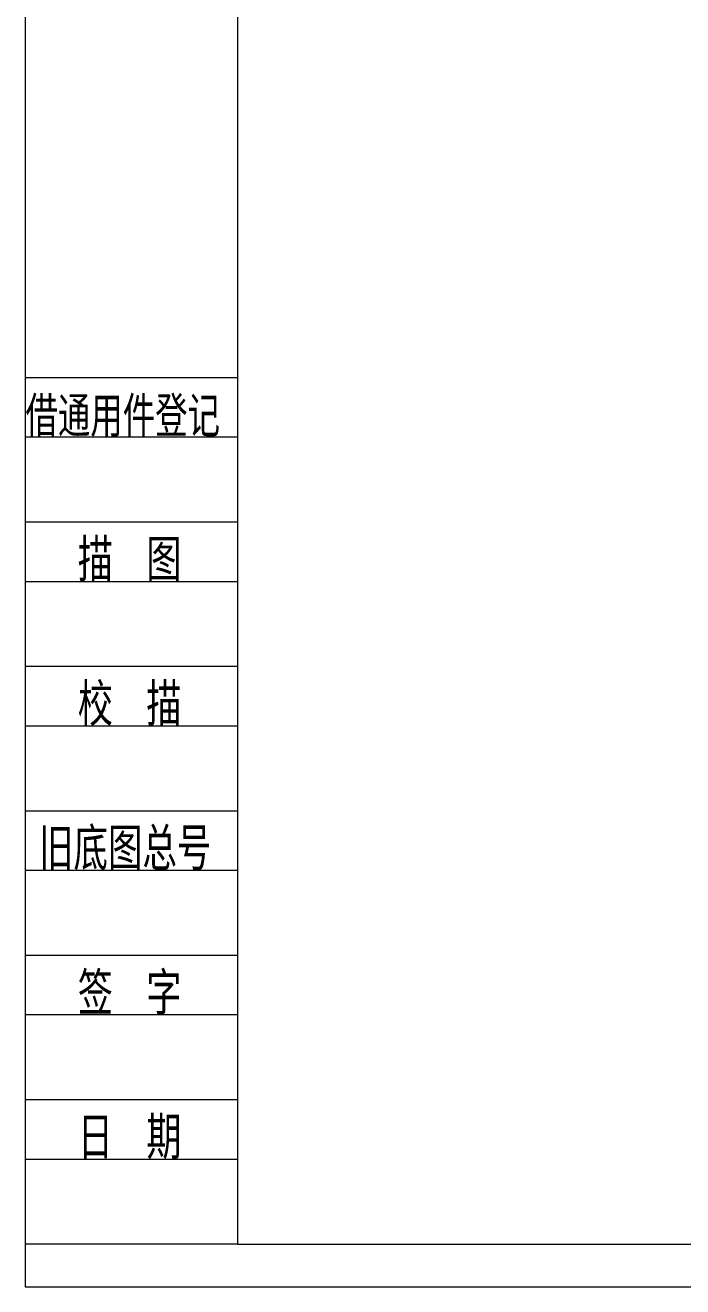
# Model space of a CAD drawing. Header units: millimetres. Extents: x 0 to 420, y 0 to 297.
# Drawn here: x 0 to 77.4, y 0 to 148.5 of the extents above; entities that cross this region are included whole.
import ezdxf

# ---------------------------------------------------------------- set-up
doc = ezdxf.new("R2010")
doc.units = ezdxf.units.MM
doc.layers.add('170', color=7, linetype='Continuous', true_color=0xffffff)
doc.styles.add('chinesef_fs', font='simplex.shx', dxfattribs={"bigfont": 'gbcbig.shx'})

msp = doc.modelspace()

# ---------------------------------------------------------------- linework, layer by layer
at = {"layer": '170', "color": 80, "linetype": 'Continuous', "lineweight": 13}
for p, q in [((0, 297), (0, 0)), ((0, 0), (420, 0))]:
    msp.add_line(p, q, dxfattribs=at)
at = {"layer": '170', "color": 80, "linetype": 'Continuous', "lineweight": 18}
for p, q in [((25, 292), (25, 5)), ((25, 5), (415, 5))]:
    msp.add_line(p, q, dxfattribs=at)
at = {"layer": '170', "color": 3, "linetype": 'Continuous', "lineweight": 13}
for p, q in [((25, 107), (0, 107)), ((25, 100), (0, 100)), ((25, 90), (0, 90)), ((25, 83), (0, 83)), ((25, 73), (0, 73)), ((25, 66), (0, 66)), ((25, 56), (0, 56)), ((25, 49), (0, 49)), ((25, 39), (0, 39)), ((25, 32), (0, 32)), ((25, 22), (0, 22)), ((25, 15), (0, 15)), ((25, 5), (0, 5))]:
    msp.add_line(p, q, dxfattribs=at)

# ---------------------------------------------------------------- texts
at = {"layer": '170', "color": 254, "linetype": 'Continuous', "lineweight": 13, "char_height": 5, "attachment_point": 7, "line_spacing_factor": 0.903614, "style": 'chinesef_fs'}
for s, insert in [('\\W1.1157;\\H4.75;借通用件登记\\H5.00;', (0.033, 100.005)), ('\\W1.1484;描 图', (6.183, 83.005)), ('\\W1.1484;校 描', (6.183, 66.005)), ('\\W1.1267;旧底图总号', (1.628, 49.005)), ('\\W1.1484;签 字', (6.183, 32.005)), ('\\W1.1484;日 期', (6.183, 15.005))]:
    msp.add_mtext(s, dxfattribs=dict(at, insert=insert))

doc.saveas('drawing.dxf')
